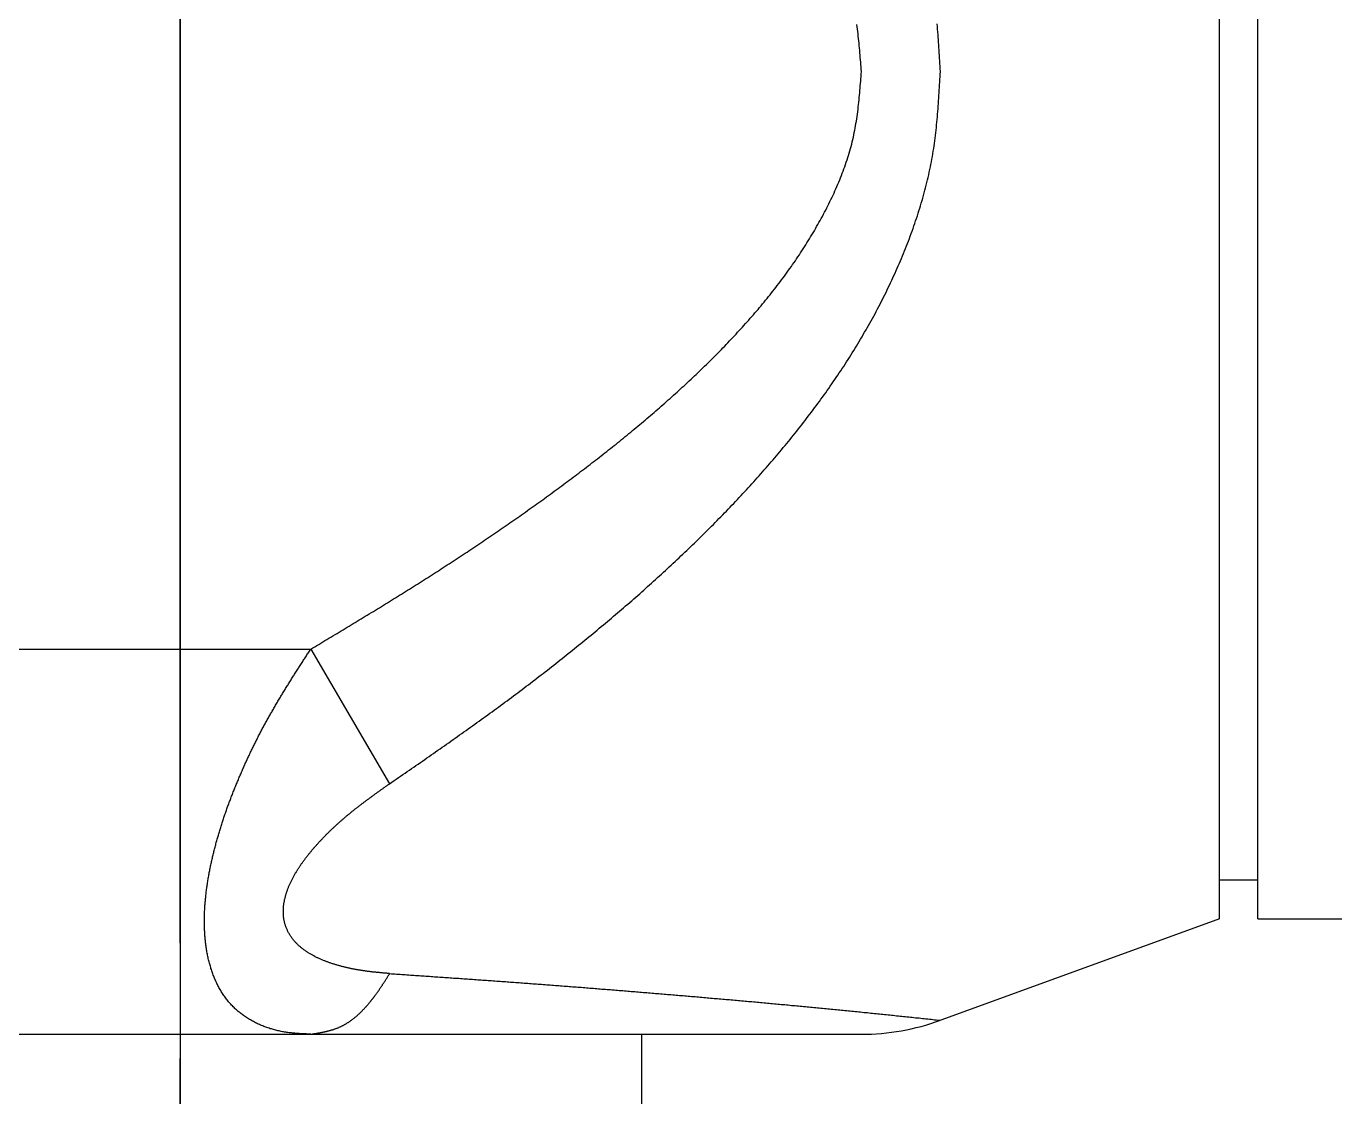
# Model space of a CAD drawing. Extents: x 118 to 448, y 15 to 277.
# Drawn here: x 148.29 to 165.29, y 185.38 to 199.29 of the extents above; entities that cross this region are included whole.
import ezdxf

# ---------------------------------------------------------------- set-up
doc = ezdxf.new("R2010")
doc.units = 0
doc.linetypes.add('CENTER', pattern=[17.5, 13, -1.5, 1.5, -1.5])
doc.layers.get('0').update_dxf_attribs({"linetype": 'CONTINUOUS'})
doc.layers.add('CENTER', color=1, linetype='CENTER')

msp = doc.modelspace()

# ---------------------------------------------------------------- linework, layer by layer
at = {"color": 7, "linetype": 'CONTINUOUS'}
for p, q in [((163.787, 187.695), (163.787, 209.694)), ((164.287, 187.695), (164.287, 209.695)), ((143.787, 191.195), (151.983, 191.195)), ((151.983, 191.195), (153.009, 189.448)), ((164.287, 188.195), (163.787, 188.195)), ((163.787, 187.695), (160.133, 186.365)), ((164.287, 187.695), (188.287, 187.695)), ((143.787, 186.195), (159.138, 186.195)), ((156.287, 84.215), (156.287, 186.195))]:
    msp.add_line(p, q, dxfattribs=at)
at = {"color": 7}
for points in [[(159.137, 198.695, 0), (159.135, 198.726, 0), (159.132, 198.757, 0), (159.13, 198.787, 0), (159.128, 198.818, 0), (159.126, 198.849, 0), (159.123, 198.879, 0), (159.121, 198.91, 0), (159.118, 198.941, 0), (159.115, 198.971, 0), (159.113, 199.002, 0), (159.11, 199.032, 0), (159.107, 199.063, 0), (159.104, 199.094, 0), (159.1, 199.124, 0), (159.097, 199.155, 0), (159.093, 199.185, 0), (159.089, 199.215, 0), (159.085, 199.246, 0), (159.081, 199.276, 0), (159.077, 199.306, 0)], [(160.163, 198.695, 0), (160.161, 198.73, 0), (160.159, 198.764, 0), (160.157, 198.799, 0), (160.155, 198.834, 0), (160.153, 198.868, 0), (160.151, 198.903, 0), (160.149, 198.937, 0), (160.147, 198.972, 0), (160.145, 199.007, 0), (160.143, 199.041, 0), (160.14, 199.076, 0), (160.138, 199.11, 0), (160.135, 199.145, 0), (160.133, 199.179, 0), (160.13, 199.214, 0), (160.127, 199.248, 0), (160.124, 199.283, 0), (160.121, 199.317, 0)], [(151.983, 191.195, 0), (152.01, 191.211, 0), (152.036, 191.227, 0), (152.062, 191.242, 0), (152.088, 191.258, 0), (152.115, 191.274, 0), (152.141, 191.29, 0), (152.167, 191.306, 0), (152.194, 191.321, 0), (152.22, 191.337, 0), (152.246, 191.353, 0), (152.272, 191.369, 0), (152.299, 191.385, 0), (152.325, 191.4, 0), (152.351, 191.416, 0), (152.377, 191.432, 0), (152.404, 191.448, 0), (152.43, 191.464, 0), (152.456, 191.48, 0), (152.482, 191.495, 0), (152.509, 191.511, 0), (152.535, 191.527, 0), (152.561, 191.543, 0), (152.587, 191.559, 0), (152.613, 191.575, 0), (152.64, 191.591, 0), (152.666, 191.607, 0), (152.692, 191.623, 0), (152.718, 191.638, 0), (152.744, 191.654, 0), (152.771, 191.67, 0), (152.797, 191.686, 0), (152.823, 191.702, 0), (152.849, 191.718, 0), (152.875, 191.734, 0), (152.901, 191.75, 0), (152.927, 191.766, 0), (152.954, 191.782, 0), (152.98, 191.798, 0), (153.006, 191.814, 0), (153.032, 191.831, 0), (153.058, 191.847, 0), (153.084, 191.863, 0), (153.11, 191.879, 0), (153.136, 191.895, 0), (153.162, 191.911, 0), (153.188, 191.927, 0), (153.214, 191.944, 0), (153.24, 191.96, 0), (153.266, 191.976, 0), (153.292, 191.992, 0), (153.318, 192.009, 0), (153.344, 192.025, 0), (153.37, 192.041, 0), (153.396, 192.058, 0), (153.422, 192.074, 0), (153.448, 192.09, 0), (153.474, 192.107, 0), (153.5, 192.123, 0), (153.525, 192.14, 0), (153.551, 192.156, 0), (153.577, 192.173, 0), (153.603, 192.189, 0), (153.629, 192.206, 0), (153.655, 192.222, 0), (153.68, 192.239, 0), (153.706, 192.255, 0), (153.732, 192.272, 0), (153.757, 192.289, 0), (153.783, 192.305, 0), (153.809, 192.322, 0), (153.835, 192.339, 0), (153.86, 192.356, 0), (153.886, 192.372, 0), (153.912, 192.389, 0), (153.937, 192.406, 0), (153.963, 192.423, 0), (153.988, 192.44, 0), (154.014, 192.457, 0), (154.039, 192.474, 0), (154.065, 192.491, 0), (154.09, 192.508, 0), (154.116, 192.525, 0), (154.141, 192.542, 0), (154.167, 192.559, 0), (154.192, 192.576, 0), (154.218, 192.593, 0), (154.243, 192.61, 0), (154.269, 192.627, 0), (154.294, 192.645, 0), (154.319, 192.662, 0), (154.345, 192.679, 0), (154.37, 192.696, 0), (154.395, 192.714, 0), (154.421, 192.731, 0), (154.446, 192.748, 0), (154.471, 192.766, 0), (154.496, 192.783, 0), (154.522, 192.8, 0), (154.547, 192.818, 0), (154.572, 192.835, 0), (154.597, 192.853, 0), (154.622, 192.87, 0), (154.647, 192.888, 0), (154.673, 192.906, 0), (154.698, 192.923, 0), (154.723, 192.941, 0), (154.748, 192.958, 0), (154.773, 192.976, 0), (154.798, 192.994, 0), (154.823, 193.012, 0), (154.848, 193.029, 0), (154.873, 193.047, 0), (154.898, 193.065, 0), (154.923, 193.083, 0), (154.948, 193.101, 0), (154.972, 193.119, 0), (154.997, 193.136, 0), (155.022, 193.154, 0), (155.047, 193.172, 0), (155.072, 193.19, 0), (155.097, 193.208, 0), (155.121, 193.227, 0), (155.146, 193.245, 0), (155.171, 193.263, 0), (155.196, 193.281, 0), (155.22, 193.299, 0), (155.245, 193.317, 0), (155.27, 193.336, 0), (155.294, 193.354, 0), (155.319, 193.372, 0), (155.343, 193.39, 0), (155.368, 193.409, 0), (155.392, 193.427, 0), (155.417, 193.446, 0), (155.441, 193.464, 0), (155.466, 193.482, 0), (155.49, 193.501, 0), (155.515, 193.52, 0), (155.539, 193.538, 0), (155.564, 193.557, 0), (155.588, 193.575, 0), (155.612, 193.594, 0), (155.636, 193.613, 0), (155.661, 193.632, 0), (155.685, 193.65, 0), (155.709, 193.669, 0), (155.733, 193.688, 0), (155.757, 193.707, 0), (155.782, 193.726, 0), (155.806, 193.745, 0), (155.83, 193.764, 0), (155.854, 193.783, 0), (155.878, 193.802, 0), (155.902, 193.821, 0), (155.926, 193.84, 0), (155.95, 193.859, 0), (155.974, 193.878, 0), (155.997, 193.898, 0), (156.021, 193.917, 0), (156.045, 193.936, 0), (156.069, 193.955, 0), (156.093, 193.975, 0), (156.116, 193.994, 0), (156.14, 194.014, 0), (156.164, 194.033, 0), (156.187, 194.053, 0), (156.211, 194.072, 0), (156.234, 194.092, 0), (156.258, 194.112, 0), (156.281, 194.131, 0), (156.305, 194.151, 0), (156.328, 194.171, 0), (156.352, 194.191, 0), (156.375, 194.211, 0), (156.398, 194.23, 0), (156.422, 194.25, 0), (156.445, 194.27, 0), (156.468, 194.29, 0), (156.491, 194.311, 0), (156.514, 194.331, 0), (156.537, 194.351, 0), (156.561, 194.371, 0), (156.584, 194.391, 0), (156.607, 194.412, 0), (156.629, 194.432, 0), (156.652, 194.452, 0), (156.675, 194.473, 0), (156.698, 194.493, 0), (156.721, 194.514, 0), (156.744, 194.534, 0), (156.766, 194.555, 0), (156.789, 194.576, 0), (156.811, 194.596, 0), (156.834, 194.617, 0), (156.856, 194.638, 0), (156.879, 194.659, 0), (156.901, 194.68, 0), (156.924, 194.701, 0), (156.946, 194.722, 0), (156.968, 194.743, 0), (156.991, 194.764, 0), (157.013, 194.785, 0), (157.035, 194.806, 0), (157.057, 194.828, 0), (157.079, 194.849, 0), (157.101, 194.87, 0), (157.123, 194.892, 0), (157.145, 194.913, 0), (157.167, 194.935, 0), (157.188, 194.956, 0), (157.21, 194.978, 0), (157.232, 195, 0), (157.253, 195.022, 0), (157.275, 195.043, 0), (157.297, 195.065, 0), (157.318, 195.087, 0), (157.339, 195.109, 0), (157.361, 195.131, 0), (157.382, 195.153, 0), (157.403, 195.175, 0), (157.424, 195.198, 0), (157.446, 195.22, 0), (157.467, 195.242, 0), (157.488, 195.265, 0), (157.509, 195.287, 0), (157.529, 195.31, 0), (157.55, 195.332, 0), (157.571, 195.355, 0), (157.592, 195.377, 0), (157.612, 195.4, 0), (157.633, 195.423, 0), (157.653, 195.446, 0), (157.673, 195.469, 0), (157.694, 195.492, 0), (157.714, 195.515, 0), (157.734, 195.538, 0), (157.754, 195.561, 0), (157.774, 195.585, 0), (157.794, 195.608, 0), (157.814, 195.631, 0), (157.834, 195.655, 0), (157.853, 195.678, 0), (157.873, 195.702, 0), (157.892, 195.726, 0), (157.912, 195.75, 0), (157.931, 195.773, 0), (157.95, 195.797, 0), (157.969, 195.821, 0), (157.988, 195.845, 0), (158.007, 195.869, 0), (158.026, 195.894, 0), (158.045, 195.918, 0), (158.063, 195.942, 0), (158.082, 195.967, 0), (158.1, 195.991, 0), (158.119, 196.016, 0), (158.137, 196.04, 0), (158.155, 196.065, 0), (158.173, 196.09, 0), (158.191, 196.115, 0), (158.209, 196.14, 0), (158.227, 196.165, 0), (158.244, 196.19, 0), (158.262, 196.215, 0), (158.279, 196.24, 0), (158.296, 196.265, 0), (158.313, 196.291, 0), (158.331, 196.316, 0), (158.347, 196.342, 0), (158.364, 196.368, 0), (158.381, 196.393, 0), (158.398, 196.419, 0), (158.414, 196.445, 0), (158.43, 196.471, 0), (158.446, 196.497, 0), (158.463, 196.523, 0), (158.478, 196.549, 0), (158.494, 196.576, 0), (158.51, 196.602, 0), (158.526, 196.628, 0), (158.541, 196.655, 0), (158.556, 196.682, 0), (158.571, 196.708, 0), (158.586, 196.735, 0), (158.601, 196.762, 0), (158.616, 196.789, 0), (158.631, 196.816, 0), (158.645, 196.843, 0), (158.659, 196.87, 0), (158.674, 196.898, 0), (158.688, 196.925, 0), (158.702, 196.953, 0), (158.715, 196.98, 0), (158.729, 197.008, 0), (158.742, 197.035, 0), (158.756, 197.063, 0), (158.769, 197.091, 0), (158.782, 197.119, 0), (158.794, 197.147, 0), (158.807, 197.175, 0), (158.819, 197.204, 0), (158.831, 197.232, 0), (158.843, 197.26, 0), (158.855, 197.289, 0), (158.867, 197.317, 0), (158.878, 197.346, 0), (158.889, 197.375, 0), (158.9, 197.403, 0), (158.911, 197.432, 0), (158.921, 197.461, 0), (158.931, 197.49, 0), (158.941, 197.519, 0), (158.951, 197.548, 0), (158.96, 197.578, 0), (158.969, 197.607, 0), (158.978, 197.636, 0), (158.987, 197.666, 0), (158.995, 197.695, 0), (159.003, 197.725, 0), (159.011, 197.754, 0), (159.019, 197.784, 0), (159.026, 197.814, 0), (159.033, 197.843, 0), (159.039, 197.873, 0), (159.045, 197.903, 0), (159.051, 197.933, 0), (159.057, 197.963, 0), (159.062, 197.993, 0), (159.067, 198.023, 0), (159.072, 198.054, 0), (159.077, 198.084, 0), (159.081, 198.114, 0), (159.085, 198.144, 0), (159.089, 198.175, 0), (159.093, 198.205, 0), (159.097, 198.236, 0), (159.1, 198.266, 0), (159.104, 198.297, 0), (159.107, 198.327, 0), (159.11, 198.358, 0), (159.113, 198.388, 0), (159.115, 198.419, 0), (159.118, 198.45, 0), (159.121, 198.48, 0), (159.123, 198.511, 0), (159.125, 198.542, 0), (159.128, 198.572, 0), (159.13, 198.603, 0), (159.132, 198.634, 0), (159.135, 198.664, 0), (159.137, 198.695, 0)], [(153.009, 189.448, 0), (153.038, 189.468, 0), (153.066, 189.488, 0), (153.095, 189.507, 0), (153.123, 189.527, 0), (153.152, 189.547, 0), (153.18, 189.566, 0), (153.209, 189.586, 0), (153.237, 189.606, 0), (153.266, 189.625, 0), (153.294, 189.645, 0), (153.322, 189.665, 0), (153.351, 189.684, 0), (153.379, 189.704, 0), (153.408, 189.724, 0), (153.436, 189.743, 0), (153.465, 189.763, 0), (153.493, 189.783, 0), (153.521, 189.803, 0), (153.55, 189.822, 0), (153.578, 189.842, 0), (153.606, 189.862, 0), (153.635, 189.882, 0), (153.663, 189.902, 0), (153.691, 189.921, 0), (153.72, 189.941, 0), (153.748, 189.961, 0), (153.776, 189.981, 0), (153.805, 190.001, 0), (153.833, 190.021, 0), (153.861, 190.041, 0), (153.89, 190.061, 0), (153.918, 190.081, 0), (153.946, 190.101, 0), (153.974, 190.121, 0), (154.002, 190.141, 0), (154.031, 190.161, 0), (154.059, 190.181, 0), (154.087, 190.201, 0), (154.115, 190.221, 0), (154.143, 190.241, 0), (154.171, 190.261, 0), (154.199, 190.282, 0), (154.227, 190.302, 0), (154.255, 190.322, 0), (154.283, 190.342, 0), (154.311, 190.363, 0), (154.339, 190.383, 0), (154.367, 190.403, 0), (154.395, 190.424, 0), (154.423, 190.444, 0), (154.451, 190.465, 0), (154.479, 190.485, 0), (154.507, 190.506, 0), (154.535, 190.526, 0), (154.562, 190.547, 0), (154.59, 190.567, 0), (154.618, 190.588, 0), (154.646, 190.609, 0), (154.673, 190.629, 0), (154.701, 190.65, 0), (154.729, 190.671, 0), (154.756, 190.692, 0), (154.784, 190.713, 0), (154.811, 190.733, 0), (154.839, 190.754, 0), (154.866, 190.775, 0), (154.894, 190.796, 0), (154.921, 190.817, 0), (154.949, 190.839, 0), (154.976, 190.86, 0), (155.003, 190.881, 0), (155.031, 190.902, 0), (155.058, 190.923, 0), (155.085, 190.944, 0), (155.113, 190.966, 0), (155.14, 190.987, 0), (155.167, 191.009, 0), (155.194, 191.03, 0), (155.221, 191.051, 0), (155.248, 191.073, 0), (155.276, 191.094, 0), (155.303, 191.116, 0), (155.33, 191.137, 0), (155.357, 191.159, 0), (155.384, 191.181, 0), (155.41, 191.202, 0), (155.437, 191.224, 0), (155.464, 191.246, 0), (155.491, 191.268, 0), (155.518, 191.29, 0), (155.545, 191.312, 0), (155.572, 191.333, 0), (155.598, 191.355, 0), (155.625, 191.377, 0), (155.652, 191.399, 0), (155.678, 191.421, 0), (155.705, 191.444, 0), (155.732, 191.466, 0), (155.758, 191.488, 0), (155.785, 191.51, 0), (155.811, 191.532, 0), (155.838, 191.555, 0), (155.864, 191.577, 0), (155.89, 191.599, 0), (155.917, 191.622, 0), (155.943, 191.644, 0), (155.969, 191.667, 0), (155.996, 191.689, 0), (156.022, 191.712, 0), (156.048, 191.734, 0), (156.074, 191.757, 0), (156.101, 191.779, 0), (156.127, 191.802, 0), (156.153, 191.825, 0), (156.179, 191.848, 0), (156.205, 191.87, 0), (156.231, 191.893, 0), (156.257, 191.916, 0), (156.283, 191.939, 0), (156.309, 191.962, 0), (156.334, 191.985, 0), (156.36, 192.008, 0), (156.386, 192.031, 0), (156.412, 192.054, 0), (156.438, 192.077, 0), (156.463, 192.1, 0), (156.489, 192.124, 0), (156.514, 192.147, 0), (156.54, 192.17, 0), (156.566, 192.194, 0), (156.591, 192.217, 0), (156.616, 192.24, 0), (156.642, 192.264, 0), (156.667, 192.287, 0), (156.693, 192.311, 0), (156.718, 192.335, 0), (156.743, 192.358, 0), (156.768, 192.382, 0), (156.793, 192.406, 0), (156.819, 192.429, 0), (156.844, 192.453, 0), (156.869, 192.477, 0), (156.894, 192.501, 0), (156.919, 192.525, 0), (156.944, 192.549, 0), (156.968, 192.573, 0), (156.993, 192.597, 0), (157.018, 192.621, 0), (157.043, 192.645, 0), (157.067, 192.67, 0), (157.092, 192.694, 0), (157.117, 192.718, 0), (157.141, 192.743, 0), (157.166, 192.767, 0), (157.19, 192.792, 0), (157.214, 192.816, 0), (157.239, 192.841, 0), (157.263, 192.865, 0), (157.287, 192.89, 0), (157.312, 192.915, 0), (157.336, 192.94, 0), (157.36, 192.964, 0), (157.384, 192.989, 0), (157.408, 193.014, 0), (157.432, 193.039, 0), (157.456, 193.064, 0), (157.48, 193.089, 0), (157.503, 193.114, 0), (157.527, 193.139, 0), (157.551, 193.165, 0), (157.574, 193.19, 0), (157.598, 193.215, 0), (157.621, 193.241, 0), (157.645, 193.266, 0), (157.668, 193.292, 0), (157.692, 193.317, 0), (157.715, 193.343, 0), (157.738, 193.368, 0), (157.761, 193.394, 0), (157.784, 193.42, 0), (157.807, 193.446, 0), (157.83, 193.472, 0), (157.853, 193.497, 0), (157.876, 193.523, 0), (157.899, 193.549, 0), (157.922, 193.576, 0), (157.944, 193.602, 0), (157.967, 193.628, 0), (157.989, 193.654, 0), (158.012, 193.68, 0), (158.034, 193.707, 0), (158.057, 193.733, 0), (158.079, 193.76, 0), (158.101, 193.786, 0), (158.123, 193.813, 0), (158.145, 193.84, 0), (158.167, 193.866, 0), (158.189, 193.893, 0), (158.211, 193.92, 0), (158.233, 193.947, 0), (158.255, 193.974, 0), (158.276, 194.001, 0), (158.298, 194.028, 0), (158.319, 194.055, 0), (158.341, 194.082, 0), (158.362, 194.109, 0), (158.383, 194.137, 0), (158.405, 194.164, 0), (158.426, 194.191, 0), (158.447, 194.219, 0), (158.468, 194.246, 0), (158.489, 194.274, 0), (158.51, 194.302, 0), (158.53, 194.329, 0), (158.551, 194.357, 0), (158.571, 194.385, 0), (158.592, 194.413, 0), (158.612, 194.441, 0), (158.633, 194.469, 0), (158.653, 194.497, 0), (158.673, 194.525, 0), (158.693, 194.553, 0), (158.713, 194.582, 0), (158.733, 194.61, 0), (158.753, 194.639, 0), (158.772, 194.667, 0), (158.792, 194.696, 0), (158.811, 194.724, 0), (158.831, 194.753, 0), (158.85, 194.782, 0), (158.869, 194.81, 0), (158.888, 194.839, 0), (158.907, 194.868, 0), (158.926, 194.897, 0), (158.945, 194.926, 0), (158.964, 194.955, 0), (158.982, 194.985, 0), (159.001, 195.014, 0), (159.019, 195.043, 0), (159.037, 195.073, 0), (159.055, 195.102, 0), (159.074, 195.131, 0), (159.091, 195.161, 0), (159.109, 195.191, 0), (159.127, 195.22, 0), (159.145, 195.25, 0), (159.162, 195.28, 0), (159.179, 195.31, 0), (159.197, 195.34, 0), (159.214, 195.37, 0), (159.231, 195.4, 0), (159.248, 195.43, 0), (159.265, 195.461, 0), (159.281, 195.491, 0), (159.298, 195.521, 0), (159.314, 195.552, 0), (159.331, 195.582, 0), (159.347, 195.613, 0), (159.363, 195.643, 0), (159.379, 195.674, 0), (159.395, 195.705, 0), (159.41, 195.736, 0), (159.426, 195.767, 0), (159.441, 195.798, 0), (159.457, 195.829, 0), (159.472, 195.86, 0), (159.487, 195.891, 0), (159.502, 195.922, 0), (159.517, 195.954, 0), (159.531, 195.985, 0), (159.546, 196.016, 0), (159.56, 196.048, 0), (159.574, 196.079, 0), (159.589, 196.111, 0), (159.603, 196.143, 0), (159.616, 196.174, 0), (159.63, 196.206, 0), (159.644, 196.238, 0), (159.657, 196.27, 0), (159.671, 196.302, 0), (159.684, 196.334, 0), (159.697, 196.366, 0), (159.71, 196.398, 0), (159.722, 196.431, 0), (159.735, 196.463, 0), (159.748, 196.495, 0), (159.76, 196.528, 0), (159.772, 196.56, 0), (159.784, 196.593, 0), (159.796, 196.625, 0), (159.808, 196.658, 0), (159.819, 196.691, 0), (159.831, 196.724, 0), (159.842, 196.756, 0), (159.853, 196.789, 0), (159.864, 196.822, 0), (159.874, 196.855, 0), (159.885, 196.888, 0), (159.895, 196.921, 0), (159.905, 196.954, 0), (159.915, 196.988, 0), (159.925, 197.021, 0), (159.935, 197.054, 0), (159.944, 197.088, 0), (159.953, 197.121, 0), (159.962, 197.154, 0), (159.971, 197.188, 0), (159.98, 197.222, 0), (159.988, 197.255, 0), (159.996, 197.289, 0), (160.004, 197.322, 0), (160.012, 197.356, 0), (160.019, 197.39, 0), (160.026, 197.424, 0), (160.033, 197.458, 0), (160.04, 197.491, 0), (160.047, 197.525, 0), (160.053, 197.559, 0), (160.059, 197.593, 0), (160.065, 197.627, 0), (160.07, 197.662, 0), (160.076, 197.696, 0), (160.081, 197.73, 0), (160.086, 197.764, 0), (160.09, 197.798, 0), (160.095, 197.832, 0), (160.099, 197.867, 0), (160.103, 197.901, 0), (160.107, 197.935, 0), (160.111, 197.97, 0), (160.114, 198.004, 0), (160.118, 198.038, 0), (160.121, 198.073, 0), (160.124, 198.107, 0), (160.127, 198.142, 0), (160.13, 198.176, 0), (160.133, 198.211, 0), (160.135, 198.245, 0), (160.138, 198.28, 0), (160.14, 198.314, 0), (160.143, 198.349, 0), (160.145, 198.384, 0), (160.147, 198.418, 0), (160.149, 198.453, 0), (160.151, 198.487, 0), (160.153, 198.522, 0), (160.155, 198.557, 0), (160.157, 198.591, 0), (160.159, 198.626, 0), (160.161, 198.66, 0), (160.163, 198.695, 0)], [(151.983, 186.195, 0), (151.969, 186.196, 0), (151.954, 186.196, 0), (151.939, 186.197, 0), (151.924, 186.198, 0), (151.909, 186.198, 0), (151.895, 186.199, 0), (151.88, 186.2, 0), (151.865, 186.201, 0), (151.85, 186.202, 0), (151.835, 186.203, 0), (151.821, 186.204, 0), (151.806, 186.205, 0), (151.791, 186.206, 0), (151.776, 186.207, 0), (151.762, 186.209, 0), (151.747, 186.21, 0), (151.732, 186.211, 0), (151.718, 186.213, 0), (151.703, 186.215, 0), (151.688, 186.217, 0), (151.674, 186.219, 0), (151.659, 186.221, 0), (151.645, 186.223, 0), (151.63, 186.226, 0), (151.616, 186.228, 0), (151.601, 186.231, 0), (151.587, 186.234, 0), (151.572, 186.237, 0), (151.558, 186.24, 0), (151.543, 186.244, 0), (151.529, 186.247, 0), (151.514, 186.251, 0), (151.5, 186.255, 0), (151.486, 186.259, 0), (151.472, 186.263, 0), (151.458, 186.267, 0), (151.443, 186.272, 0), (151.429, 186.276, 0), (151.415, 186.281, 0), (151.401, 186.286, 0), (151.387, 186.291, 0), (151.374, 186.297, 0), (151.36, 186.302, 0), (151.346, 186.308, 0), (151.332, 186.314, 0), (151.319, 186.32, 0), (151.305, 186.326, 0), (151.292, 186.332, 0), (151.278, 186.338, 0), (151.265, 186.345, 0), (151.252, 186.352, 0), (151.239, 186.359, 0), (151.226, 186.366, 0), (151.213, 186.373, 0), (151.2, 186.381, 0), (151.187, 186.388, 0), (151.174, 186.396, 0), (151.162, 186.404, 0), (151.149, 186.412, 0), (151.137, 186.42, 0), (151.124, 186.429, 0), (151.112, 186.437, 0), (151.1, 186.446, 0), (151.088, 186.455, 0), (151.076, 186.464, 0), (151.065, 186.473, 0), (151.053, 186.482, 0), (151.042, 186.492, 0), (151.03, 186.501, 0), (151.019, 186.511, 0), (151.008, 186.521, 0), (150.997, 186.531, 0), (150.987, 186.541, 0), (150.976, 186.552, 0), (150.966, 186.562, 0), (150.956, 186.573, 0), (150.946, 186.584, 0), (150.936, 186.595, 0), (150.926, 186.606, 0), (150.916, 186.617, 0), (150.907, 186.629, 0), (150.898, 186.64, 0), (150.889, 186.652, 0), (150.88, 186.664, 0), (150.871, 186.676, 0), (150.862, 186.688, 0), (150.854, 186.7, 0), (150.846, 186.713, 0), (150.838, 186.725, 0), (150.83, 186.738, 0), (150.822, 186.75, 0), (150.814, 186.763, 0), (150.807, 186.776, 0), (150.799, 186.789, 0), (150.792, 186.802, 0), (150.785, 186.815, 0), (150.778, 186.828, 0), (150.772, 186.841, 0), (150.765, 186.855, 0), (150.759, 186.868, 0), (150.752, 186.882, 0), (150.746, 186.895, 0), (150.74, 186.909, 0), (150.734, 186.923, 0), (150.729, 186.936, 0), (150.723, 186.95, 0), (150.718, 186.964, 0), (150.713, 186.978, 0), (150.708, 186.992, 0), (150.703, 187.006, 0), (150.698, 187.02, 0), (150.693, 187.034, 0), (150.688, 187.048, 0), (150.684, 187.062, 0), (150.68, 187.077, 0), (150.676, 187.091, 0), (150.672, 187.105, 0), (150.668, 187.119, 0), (150.664, 187.134, 0), (150.66, 187.148, 0), (150.657, 187.163, 0), (150.653, 187.177, 0), (150.65, 187.191, 0), (150.647, 187.206, 0), (150.644, 187.22, 0), (150.641, 187.235, 0), (150.638, 187.249, 0), (150.636, 187.264, 0), (150.633, 187.279, 0), (150.631, 187.293, 0), (150.628, 187.308, 0), (150.626, 187.323, 0), (150.624, 187.337, 0), (150.622, 187.352, 0), (150.62, 187.367, 0), (150.618, 187.381, 0), (150.616, 187.396, 0), (150.615, 187.411, 0), (150.613, 187.425, 0), (150.612, 187.44, 0), (150.611, 187.455, 0), (150.61, 187.47, 0), (150.608, 187.484, 0), (150.607, 187.499, 0), (150.606, 187.514, 0), (150.606, 187.529, 0), (150.605, 187.544, 0), (150.604, 187.558, 0), (150.604, 187.573, 0), (150.603, 187.588, 0), (150.603, 187.603, 0), (150.603, 187.618, 0), (150.602, 187.632, 0), (150.602, 187.647, 0), (150.602, 187.662, 0), (150.602, 187.677, 0), (150.602, 187.691, 0), (150.603, 187.706, 0), (150.603, 187.721, 0), (150.603, 187.736, 0), (150.604, 187.751, 0), (150.604, 187.765, 0), (150.605, 187.78, 0), (150.605, 187.795, 0), (150.606, 187.81, 0), (150.607, 187.825, 0), (150.608, 187.839, 0), (150.609, 187.854, 0), (150.61, 187.869, 0), (150.611, 187.884, 0), (150.612, 187.898, 0), (150.613, 187.913, 0), (150.615, 187.928, 0), (150.616, 187.943, 0), (150.618, 187.957, 0), (150.619, 187.972, 0), (150.621, 187.987, 0), (150.622, 188.002, 0), (150.624, 188.016, 0), (150.626, 188.031, 0), (150.627, 188.046, 0), (150.629, 188.06, 0), (150.631, 188.075, 0), (150.633, 188.09, 0), (150.635, 188.104, 0), (150.637, 188.119, 0), (150.639, 188.134, 0), (150.642, 188.148, 0), (150.644, 188.163, 0), (150.646, 188.177, 0), (150.648, 188.192, 0), (150.651, 188.207, 0), (150.653, 188.221, 0), (150.656, 188.236, 0), (150.658, 188.25, 0), (150.661, 188.265, 0), (150.664, 188.28, 0), (150.666, 188.294, 0), (150.669, 188.309, 0), (150.672, 188.323, 0), (150.675, 188.338, 0), (150.678, 188.352, 0), (150.68, 188.367, 0), (150.683, 188.381, 0), (150.687, 188.396, 0), (150.69, 188.41, 0), (150.693, 188.424, 0), (150.696, 188.439, 0), (150.699, 188.453, 0), (150.702, 188.468, 0), (150.706, 188.482, 0), (150.709, 188.497, 0), (150.712, 188.511, 0), (150.716, 188.525, 0), (150.719, 188.54, 0), (150.723, 188.554, 0), (150.726, 188.568, 0), (150.73, 188.583, 0), (150.734, 188.597, 0), (150.737, 188.611, 0), (150.741, 188.626, 0), (150.745, 188.64, 0), (150.749, 188.654, 0), (150.753, 188.669, 0), (150.756, 188.683, 0), (150.76, 188.697, 0), (150.764, 188.711, 0), (150.768, 188.726, 0), (150.772, 188.74, 0), (150.776, 188.754, 0), (150.781, 188.768, 0), (150.785, 188.782, 0), (150.789, 188.797, 0), (150.793, 188.811, 0), (150.797, 188.825, 0), (150.802, 188.839, 0), (150.806, 188.853, 0), (150.81, 188.867, 0), (150.815, 188.881, 0), (150.819, 188.895, 0), (150.824, 188.91, 0), (150.828, 188.924, 0), (150.833, 188.938, 0), (150.837, 188.952, 0), (150.842, 188.966, 0), (150.846, 188.98, 0), (150.851, 188.994, 0), (150.856, 189.008, 0), (150.86, 189.022, 0), (150.865, 189.036, 0), (150.87, 189.05, 0), (150.875, 189.064, 0), (150.88, 189.078, 0), (150.885, 189.092, 0), (150.889, 189.106, 0), (150.894, 189.12, 0), (150.899, 189.134, 0), (150.904, 189.147, 0), (150.909, 189.161, 0), (150.914, 189.175, 0), (150.92, 189.189, 0), (150.925, 189.203, 0), (150.93, 189.217, 0), (150.935, 189.231, 0), (150.94, 189.245, 0), (150.945, 189.258, 0), (150.951, 189.272, 0), (150.956, 189.286, 0), (150.961, 189.3, 0), (150.967, 189.314, 0), (150.972, 189.327, 0), (150.978, 189.341, 0), (150.983, 189.355, 0), (150.988, 189.369, 0), (150.994, 189.382, 0), (150.999, 189.396, 0), (151.005, 189.41, 0), (151.011, 189.423, 0), (151.016, 189.437, 0), (151.022, 189.451, 0), (151.027, 189.464, 0), (151.033, 189.478, 0), (151.039, 189.492, 0), (151.045, 189.505, 0), (151.05, 189.519, 0), (151.056, 189.533, 0), (151.062, 189.546, 0), (151.068, 189.56, 0), (151.074, 189.573, 0), (151.079, 189.587, 0), (151.085, 189.6, 0), (151.091, 189.614, 0), (151.097, 189.628, 0), (151.103, 189.641, 0), (151.109, 189.655, 0), (151.115, 189.668, 0), (151.121, 189.682, 0), (151.127, 189.695, 0), (151.134, 189.709, 0), (151.14, 189.722, 0), (151.146, 189.735, 0), (151.152, 189.749, 0), (151.158, 189.762, 0), (151.164, 189.776, 0), (151.171, 189.789, 0), (151.177, 189.802, 0), (151.183, 189.816, 0), (151.19, 189.829, 0), (151.196, 189.843, 0), (151.202, 189.856, 0), (151.209, 189.869, 0), (151.215, 189.883, 0), (151.222, 189.896, 0), (151.228, 189.909, 0), (151.234, 189.922, 0), (151.241, 189.936, 0), (151.248, 189.949, 0), (151.254, 189.962, 0), (151.261, 189.975, 0), (151.267, 189.989, 0), (151.274, 190.002, 0), (151.281, 190.015, 0), (151.287, 190.028, 0), (151.294, 190.041, 0), (151.301, 190.055, 0), (151.307, 190.068, 0), (151.314, 190.081, 0), (151.321, 190.094, 0), (151.328, 190.107, 0), (151.335, 190.12, 0), (151.342, 190.133, 0), (151.349, 190.146, 0), (151.355, 190.159, 0), (151.362, 190.172, 0), (151.369, 190.185, 0), (151.376, 190.198, 0), (151.383, 190.211, 0), (151.39, 190.224, 0), (151.397, 190.237, 0), (151.405, 190.25, 0), (151.412, 190.263, 0), (151.419, 190.276, 0), (151.426, 190.289, 0), (151.433, 190.302, 0), (151.44, 190.315, 0), (151.448, 190.328, 0), (151.455, 190.341, 0), (151.462, 190.354, 0), (151.469, 190.367, 0), (151.477, 190.379, 0), (151.484, 190.392, 0), (151.491, 190.405, 0), (151.499, 190.418, 0), (151.506, 190.431, 0), (151.513, 190.443, 0), (151.521, 190.456, 0), (151.528, 190.469, 0), (151.536, 190.482, 0), (151.543, 190.494, 0), (151.551, 190.507, 0), (151.558, 190.52, 0), (151.566, 190.532, 0), (151.574, 190.545, 0), (151.581, 190.558, 0), (151.589, 190.57, 0), (151.596, 190.583, 0), (151.604, 190.596, 0), (151.612, 190.608, 0), (151.619, 190.621, 0), (151.627, 190.634, 0), (151.635, 190.646, 0), (151.642, 190.659, 0), (151.65, 190.671, 0), (151.658, 190.684, 0), (151.666, 190.697, 0), (151.673, 190.709, 0), (151.681, 190.722, 0), (151.689, 190.734, 0), (151.697, 190.747, 0), (151.705, 190.759, 0), (151.712, 190.772, 0), (151.72, 190.784, 0), (151.728, 190.797, 0), (151.736, 190.809, 0), (151.744, 190.822, 0), (151.752, 190.834, 0), (151.76, 190.847, 0), (151.768, 190.859, 0), (151.775, 190.872, 0), (151.783, 190.884, 0), (151.791, 190.897, 0), (151.799, 190.909, 0), (151.807, 190.922, 0), (151.815, 190.934, 0), (151.823, 190.947, 0), (151.831, 190.959, 0), (151.839, 190.972, 0), (151.847, 190.984, 0), (151.855, 190.996, 0), (151.863, 191.009, 0), (151.871, 191.021, 0), (151.879, 191.034, 0), (151.887, 191.046, 0), (151.895, 191.059, 0), (151.903, 191.071, 0), (151.911, 191.083, 0), (151.919, 191.096, 0), (151.927, 191.108, 0), (151.935, 191.121, 0), (151.943, 191.133, 0), (151.951, 191.145, 0), (151.959, 191.158, 0), (151.967, 191.17, 0), (151.975, 191.183, 0), (151.983, 191.195, 0)], [(153.009, 186.982, 0), (153, 186.983, 0), (152.99, 186.984, 0), (152.981, 186.985, 0), (152.971, 186.986, 0), (152.962, 186.987, 0), (152.952, 186.988, 0), (152.943, 186.988, 0), (152.933, 186.989, 0), (152.923, 186.99, 0), (152.914, 186.991, 0), (152.904, 186.992, 0), (152.895, 186.993, 0), (152.885, 186.994, 0), (152.876, 186.995, 0), (152.866, 186.996, 0), (152.857, 186.996, 0), (152.847, 186.997, 0), (152.838, 186.998, 0), (152.828, 186.999, 0), (152.819, 187, 0), (152.809, 187.001, 0), (152.8, 187.002, 0), (152.79, 187.003, 0), (152.78, 187.005, 0), (152.771, 187.006, 0), (152.761, 187.007, 0), (152.752, 187.008, 0), (152.742, 187.009, 0), (152.733, 187.01, 0), (152.723, 187.011, 0), (152.714, 187.013, 0), (152.704, 187.014, 0), (152.695, 187.015, 0), (152.685, 187.017, 0), (152.676, 187.018, 0), (152.666, 187.019, 0), (152.657, 187.021, 0), (152.648, 187.022, 0), (152.638, 187.024, 0), (152.629, 187.025, 0), (152.619, 187.027, 0), (152.61, 187.028, 0), (152.6, 187.03, 0), (152.591, 187.031, 0), (152.581, 187.033, 0), (152.572, 187.035, 0), (152.563, 187.036, 0), (152.553, 187.038, 0), (152.544, 187.04, 0), (152.534, 187.042, 0), (152.525, 187.044, 0), (152.515, 187.046, 0), (152.506, 187.048, 0), (152.497, 187.05, 0), (152.487, 187.052, 0), (152.478, 187.054, 0), (152.469, 187.056, 0), (152.459, 187.058, 0), (152.45, 187.06, 0), (152.441, 187.062, 0), (152.431, 187.064, 0), (152.422, 187.067, 0), (152.413, 187.069, 0), (152.403, 187.071, 0), (152.394, 187.074, 0), (152.385, 187.076, 0), (152.375, 187.079, 0), (152.366, 187.081, 0), (152.357, 187.084, 0), (152.348, 187.086, 0), (152.339, 187.089, 0), (152.329, 187.092, 0), (152.32, 187.094, 0), (152.311, 187.097, 0), (152.302, 187.1, 0), (152.293, 187.103, 0), (152.283, 187.105, 0), (152.274, 187.108, 0), (152.265, 187.111, 0), (152.256, 187.114, 0), (152.247, 187.117, 0), (152.238, 187.12, 0), (152.229, 187.124, 0), (152.22, 187.127, 0), (152.211, 187.13, 0), (152.202, 187.133, 0), (152.193, 187.137, 0), (152.184, 187.14, 0), (152.175, 187.143, 0), (152.166, 187.147, 0), (152.157, 187.15, 0), (152.148, 187.154, 0), (152.139, 187.158, 0), (152.13, 187.161, 0), (152.121, 187.165, 0), (152.113, 187.169, 0), (152.104, 187.173, 0), (152.095, 187.177, 0), (152.086, 187.181, 0), (152.078, 187.185, 0), (152.069, 187.189, 0), (152.06, 187.193, 0), (152.052, 187.197, 0), (152.043, 187.202, 0), (152.035, 187.206, 0), (152.026, 187.211, 0), (152.018, 187.215, 0), (152.009, 187.22, 0), (152.001, 187.224, 0), (151.992, 187.229, 0), (151.984, 187.234, 0), (151.976, 187.239, 0), (151.967, 187.244, 0), (151.959, 187.249, 0), (151.951, 187.254, 0), (151.943, 187.259, 0), (151.935, 187.264, 0), (151.927, 187.27, 0), (151.919, 187.275, 0), (151.911, 187.281, 0), (151.903, 187.286, 0), (151.895, 187.292, 0), (151.887, 187.298, 0), (151.88, 187.304, 0), (151.872, 187.309, 0), (151.865, 187.315, 0), (151.857, 187.322, 0), (151.85, 187.328, 0), (151.842, 187.334, 0), (151.835, 187.34, 0), (151.828, 187.347, 0), (151.821, 187.353, 0), (151.814, 187.36, 0), (151.807, 187.367, 0), (151.8, 187.374, 0), (151.793, 187.38, 0), (151.787, 187.387, 0), (151.78, 187.395, 0), (151.774, 187.402, 0), (151.768, 187.409, 0), (151.762, 187.416, 0), (151.755, 187.424, 0), (151.75, 187.431, 0), (151.744, 187.439, 0), (151.738, 187.447, 0), (151.732, 187.455, 0), (151.727, 187.463, 0), (151.722, 187.471, 0), (151.716, 187.479, 0), (151.711, 187.487, 0), (151.706, 187.495, 0), (151.702, 187.504, 0), (151.697, 187.512, 0), (151.692, 187.521, 0), (151.688, 187.53, 0), (151.684, 187.538, 0), (151.68, 187.547, 0), (151.676, 187.556, 0), (151.672, 187.565, 0), (151.668, 187.574, 0), (151.665, 187.583, 0), (151.661, 187.592, 0), (151.658, 187.601, 0), (151.655, 187.61, 0), (151.652, 187.619, 0), (151.649, 187.629, 0), (151.647, 187.638, 0), (151.644, 187.647, 0), (151.642, 187.657, 0), (151.64, 187.666, 0), (151.638, 187.676, 0), (151.636, 187.685, 0), (151.635, 187.695, 0), (151.633, 187.704, 0), (151.632, 187.714, 0), (151.631, 187.723, 0), (151.63, 187.733, 0), (151.629, 187.742, 0), (151.629, 187.752, 0), (151.628, 187.762, 0), (151.628, 187.771, 0), (151.628, 187.781, 0), (151.628, 187.79, 0), (151.628, 187.8, 0), (151.628, 187.81, 0), (151.628, 187.819, 0), (151.629, 187.829, 0), (151.63, 187.839, 0), (151.63, 187.848, 0), (151.631, 187.858, 0), (151.632, 187.867, 0), (151.634, 187.877, 0), (151.635, 187.887, 0), (151.636, 187.896, 0), (151.638, 187.906, 0), (151.64, 187.915, 0), (151.641, 187.925, 0), (151.643, 187.934, 0), (151.645, 187.944, 0), (151.647, 187.953, 0), (151.65, 187.963, 0), (151.652, 187.972, 0), (151.654, 187.981, 0), (151.657, 187.991, 0), (151.659, 188, 0), (151.662, 188.009, 0), (151.665, 188.018, 0), (151.668, 188.028, 0), (151.671, 188.037, 0), (151.674, 188.046, 0), (151.677, 188.055, 0), (151.68, 188.064, 0), (151.683, 188.073, 0), (151.687, 188.082, 0), (151.69, 188.091, 0), (151.694, 188.1, 0), (151.697, 188.109, 0), (151.701, 188.118, 0), (151.705, 188.127, 0), (151.708, 188.135, 0), (151.712, 188.144, 0), (151.716, 188.153, 0), (151.72, 188.162, 0), (151.724, 188.17, 0), (151.728, 188.179, 0), (151.733, 188.188, 0), (151.737, 188.196, 0), (151.741, 188.205, 0), (151.746, 188.213, 0), (151.75, 188.222, 0), (151.755, 188.23, 0), (151.759, 188.239, 0), (151.764, 188.247, 0), (151.768, 188.256, 0), (151.773, 188.264, 0), (151.778, 188.272, 0), (151.783, 188.281, 0), (151.788, 188.289, 0), (151.793, 188.297, 0), (151.797, 188.306, 0), (151.802, 188.314, 0), (151.807, 188.322, 0), (151.813, 188.33, 0), (151.818, 188.338, 0), (151.823, 188.346, 0), (151.828, 188.354, 0), (151.833, 188.362, 0), (151.839, 188.37, 0), (151.844, 188.378, 0), (151.849, 188.386, 0), (151.855, 188.394, 0), (151.86, 188.402, 0), (151.865, 188.41, 0), (151.871, 188.418, 0), (151.877, 188.426, 0), (151.882, 188.434, 0), (151.888, 188.441, 0), (151.893, 188.449, 0), (151.899, 188.457, 0), (151.905, 188.465, 0), (151.91, 188.472, 0), (151.916, 188.48, 0), (151.922, 188.487, 0), (151.928, 188.495, 0), (151.934, 188.503, 0), (151.94, 188.51, 0), (151.946, 188.518, 0), (151.951, 188.525, 0), (151.957, 188.533, 0), (151.963, 188.54, 0), (151.97, 188.548, 0), (151.976, 188.555, 0), (151.982, 188.563, 0), (151.988, 188.57, 0), (151.994, 188.577, 0), (152, 188.585, 0), (152.006, 188.592, 0), (152.013, 188.599, 0), (152.019, 188.607, 0), (152.025, 188.614, 0), (152.031, 188.621, 0), (152.038, 188.628, 0), (152.044, 188.636, 0), (152.05, 188.643, 0), (152.057, 188.65, 0), (152.063, 188.657, 0), (152.07, 188.664, 0), (152.076, 188.671, 0), (152.082, 188.678, 0), (152.089, 188.685, 0), (152.095, 188.693, 0), (152.102, 188.7, 0), (152.109, 188.707, 0), (152.115, 188.714, 0), (152.122, 188.721, 0), (152.128, 188.728, 0), (152.135, 188.734, 0), (152.142, 188.741, 0), (152.148, 188.748, 0), (152.155, 188.755, 0), (152.162, 188.762, 0), (152.168, 188.769, 0), (152.175, 188.776, 0), (152.182, 188.783, 0), (152.188, 188.789, 0), (152.195, 188.796, 0), (152.202, 188.803, 0), (152.209, 188.81, 0), (152.216, 188.816, 0), (152.223, 188.823, 0), (152.229, 188.83, 0), (152.236, 188.837, 0), (152.243, 188.843, 0), (152.25, 188.85, 0), (152.257, 188.856, 0), (152.264, 188.863, 0), (152.271, 188.87, 0), (152.278, 188.876, 0), (152.285, 188.883, 0), (152.292, 188.889, 0), (152.299, 188.896, 0), (152.306, 188.902, 0), (152.313, 188.909, 0), (152.32, 188.915, 0), (152.327, 188.922, 0), (152.334, 188.928, 0), (152.341, 188.935, 0), (152.349, 188.941, 0), (152.356, 188.947, 0), (152.363, 188.954, 0), (152.37, 188.96, 0), (152.377, 188.966, 0), (152.384, 188.973, 0), (152.392, 188.979, 0), (152.399, 188.985, 0), (152.406, 188.992, 0), (152.413, 188.998, 0), (152.421, 189.004, 0), (152.428, 189.01, 0), (152.435, 189.017, 0), (152.443, 189.023, 0), (152.45, 189.029, 0), (152.457, 189.035, 0), (152.465, 189.041, 0), (152.472, 189.047, 0), (152.479, 189.053, 0), (152.487, 189.059, 0), (152.494, 189.066, 0), (152.502, 189.072, 0), (152.509, 189.078, 0), (152.516, 189.084, 0), (152.524, 189.09, 0), (152.531, 189.096, 0), (152.539, 189.102, 0), (152.546, 189.108, 0), (152.554, 189.114, 0), (152.561, 189.12, 0), (152.569, 189.125, 0), (152.576, 189.131, 0), (152.584, 189.137, 0), (152.592, 189.143, 0), (152.599, 189.149, 0), (152.607, 189.155, 0), (152.614, 189.161, 0), (152.622, 189.167, 0), (152.629, 189.172, 0), (152.637, 189.178, 0), (152.645, 189.184, 0), (152.652, 189.19, 0), (152.66, 189.196, 0), (152.668, 189.201, 0), (152.675, 189.207, 0), (152.683, 189.213, 0), (152.691, 189.219, 0), (152.698, 189.224, 0), (152.706, 189.23, 0), (152.714, 189.236, 0), (152.721, 189.241, 0), (152.729, 189.247, 0), (152.737, 189.253, 0), (152.744, 189.258, 0), (152.752, 189.264, 0), (152.76, 189.27, 0), (152.768, 189.275, 0), (152.775, 189.281, 0), (152.783, 189.287, 0), (152.791, 189.292, 0), (152.799, 189.298, 0), (152.806, 189.304, 0), (152.814, 189.309, 0), (152.822, 189.315, 0), (152.83, 189.32, 0), (152.837, 189.326, 0), (152.845, 189.332, 0), (152.853, 189.337, 0), (152.861, 189.343, 0), (152.869, 189.348, 0), (152.876, 189.354, 0), (152.884, 189.36, 0), (152.892, 189.365, 0), (152.9, 189.371, 0), (152.908, 189.376, 0), (152.916, 189.382, 0), (152.923, 189.387, 0), (152.931, 189.393, 0), (152.939, 189.398, 0), (152.947, 189.404, 0), (152.955, 189.41, 0), (152.962, 189.415, 0), (152.97, 189.421, 0), (152.978, 189.426, 0), (152.986, 189.432, 0), (152.994, 189.437, 0), (153.002, 189.443, 0), (153.009, 189.448, 0)], [(151.983, 186.195, 0), (151.99, 186.196, 0), (151.997, 186.197, 0), (152.005, 186.198, 0), (152.012, 186.2, 0), (152.019, 186.201, 0), (152.026, 186.202, 0), (152.033, 186.203, 0), (152.04, 186.204, 0), (152.047, 186.205, 0), (152.054, 186.206, 0), (152.061, 186.208, 0), (152.068, 186.209, 0), (152.075, 186.21, 0), (152.082, 186.211, 0), (152.089, 186.212, 0), (152.096, 186.214, 0), (152.103, 186.215, 0), (152.11, 186.216, 0), (152.117, 186.218, 0), (152.124, 186.219, 0), (152.131, 186.22, 0), (152.138, 186.222, 0), (152.145, 186.223, 0), (152.152, 186.225, 0), (152.159, 186.226, 0), (152.166, 186.227, 0), (152.173, 186.229, 0), (152.18, 186.231, 0), (152.187, 186.232, 0), (152.194, 186.234, 0), (152.201, 186.235, 0), (152.208, 186.237, 0), (152.214, 186.239, 0), (152.221, 186.241, 0), (152.228, 186.242, 0), (152.235, 186.244, 0), (152.242, 186.246, 0), (152.248, 186.248, 0), (152.255, 186.25, 0), (152.262, 186.252, 0), (152.268, 186.254, 0), (152.275, 186.256, 0), (152.282, 186.258, 0), (152.288, 186.261, 0), (152.295, 186.263, 0), (152.302, 186.265, 0), (152.308, 186.268, 0), (152.315, 186.27, 0), (152.321, 186.272, 0), (152.328, 186.275, 0), (152.334, 186.278, 0), (152.341, 186.28, 0), (152.347, 186.283, 0), (152.354, 186.286, 0), (152.36, 186.289, 0), (152.367, 186.291, 0), (152.373, 186.294, 0), (152.379, 186.297, 0), (152.385, 186.3, 0), (152.392, 186.304, 0), (152.398, 186.307, 0), (152.404, 186.31, 0), (152.41, 186.313, 0), (152.417, 186.317, 0), (152.423, 186.32, 0), (152.429, 186.324, 0), (152.435, 186.327, 0), (152.441, 186.331, 0), (152.447, 186.334, 0), (152.453, 186.338, 0), (152.459, 186.342, 0), (152.465, 186.346, 0), (152.471, 186.349, 0), (152.477, 186.353, 0), (152.483, 186.357, 0), (152.489, 186.361, 0), (152.494, 186.365, 0), (152.5, 186.369, 0), (152.506, 186.373, 0), (152.512, 186.378, 0), (152.518, 186.382, 0), (152.523, 186.386, 0), (152.529, 186.39, 0), (152.535, 186.395, 0), (152.54, 186.399, 0), (152.546, 186.404, 0), (152.551, 186.408, 0), (152.557, 186.413, 0), (152.563, 186.417, 0), (152.568, 186.422, 0), (152.573, 186.426, 0), (152.579, 186.431, 0), (152.584, 186.436, 0), (152.59, 186.44, 0), (152.595, 186.445, 0), (152.6, 186.45, 0), (152.606, 186.455, 0), (152.611, 186.46, 0), (152.616, 186.464, 0), (152.622, 186.469, 0), (152.627, 186.474, 0), (152.632, 186.479, 0), (152.637, 186.484, 0), (152.642, 186.489, 0), (152.647, 186.494, 0), (152.652, 186.499, 0), (152.657, 186.504, 0), (152.662, 186.51, 0), (152.667, 186.515, 0), (152.672, 186.52, 0), (152.677, 186.525, 0), (152.682, 186.53, 0), (152.687, 186.536, 0), (152.692, 186.541, 0), (152.697, 186.546, 0), (152.702, 186.551, 0), (152.706, 186.557, 0), (152.711, 186.562, 0), (152.716, 186.567, 0), (152.721, 186.573, 0), (152.725, 186.578, 0), (152.73, 186.584, 0), (152.735, 186.589, 0), (152.739, 186.594, 0), (152.744, 186.6, 0), (152.748, 186.605, 0), (152.753, 186.611, 0), (152.757, 186.616, 0), (152.762, 186.622, 0), (152.766, 186.627, 0), (152.771, 186.633, 0), (152.775, 186.638, 0), (152.779, 186.644, 0), (152.784, 186.65, 0), (152.788, 186.655, 0), (152.792, 186.661, 0), (152.797, 186.666, 0), (152.801, 186.672, 0), (152.805, 186.678, 0), (152.81, 186.683, 0), (152.814, 186.689, 0), (152.818, 186.695, 0), (152.822, 186.7, 0), (152.826, 186.706, 0), (152.83, 186.712, 0), (152.835, 186.717, 0), (152.839, 186.723, 0), (152.843, 186.729, 0), (152.847, 186.735, 0), (152.851, 186.74, 0), (152.855, 186.746, 0), (152.859, 186.752, 0), (152.863, 186.758, 0), (152.867, 186.764, 0), (152.871, 186.769, 0), (152.875, 186.775, 0), (152.879, 186.781, 0), (152.883, 186.787, 0), (152.887, 186.793, 0), (152.891, 186.799, 0), (152.895, 186.804, 0), (152.899, 186.81, 0), (152.903, 186.816, 0), (152.907, 186.822, 0), (152.911, 186.828, 0), (152.914, 186.834, 0), (152.918, 186.84, 0), (152.922, 186.846, 0), (152.926, 186.852, 0), (152.93, 186.857, 0), (152.934, 186.863, 0), (152.938, 186.869, 0), (152.941, 186.875, 0), (152.945, 186.881, 0), (152.949, 186.887, 0), (152.953, 186.893, 0), (152.957, 186.899, 0), (152.96, 186.905, 0), (152.964, 186.911, 0), (152.968, 186.917, 0), (152.972, 186.923, 0), (152.976, 186.929, 0), (152.979, 186.935, 0), (152.983, 186.941, 0), (152.987, 186.947, 0), (152.991, 186.953, 0), (152.994, 186.959, 0), (152.998, 186.965, 0), (153.002, 186.971, 0), (153.006, 186.976, 0), (153.009, 186.982, 0)], [(153.009, 186.982, 0), (153.032, 186.981, 0), (153.054, 186.979, 0), (153.077, 186.978, 0), (153.099, 186.976, 0), (153.122, 186.975, 0), (153.144, 186.973, 0), (153.166, 186.972, 0), (153.189, 186.97, 0), (153.211, 186.969, 0), (153.234, 186.967, 0), (153.256, 186.966, 0), (153.278, 186.964, 0), (153.301, 186.962, 0), (153.323, 186.961, 0), (153.346, 186.959, 0), (153.368, 186.958, 0), (153.391, 186.956, 0), (153.413, 186.955, 0), (153.435, 186.953, 0), (153.458, 186.952, 0), (153.48, 186.95, 0), (153.503, 186.949, 0), (153.525, 186.947, 0), (153.548, 186.945, 0), (153.57, 186.944, 0), (153.592, 186.942, 0), (153.615, 186.941, 0), (153.637, 186.939, 0), (153.66, 186.938, 0), (153.682, 186.936, 0), (153.705, 186.935, 0), (153.727, 186.933, 0), (153.749, 186.932, 0), (153.772, 186.93, 0), (153.794, 186.928, 0), (153.817, 186.927, 0), (153.839, 186.925, 0), (153.862, 186.924, 0), (153.884, 186.922, 0), (153.906, 186.921, 0), (153.929, 186.919, 0), (153.951, 186.917, 0), (153.974, 186.916, 0), (153.996, 186.914, 0), (154.019, 186.913, 0), (154.041, 186.911, 0), (154.063, 186.91, 0), (154.086, 186.908, 0), (154.108, 186.906, 0), (154.131, 186.905, 0), (154.153, 186.903, 0), (154.175, 186.902, 0), (154.198, 186.9, 0), (154.22, 186.898, 0), (154.243, 186.897, 0), (154.265, 186.895, 0), (154.288, 186.894, 0), (154.31, 186.892, 0), (154.332, 186.891, 0), (154.355, 186.889, 0), (154.377, 186.887, 0), (154.4, 186.886, 0), (154.422, 186.884, 0), (154.445, 186.882, 0), (154.467, 186.881, 0), (154.489, 186.879, 0), (154.512, 186.878, 0), (154.534, 186.876, 0), (154.557, 186.874, 0), (154.579, 186.873, 0), (154.601, 186.871, 0), (154.624, 186.869, 0), (154.646, 186.868, 0), (154.669, 186.866, 0), (154.691, 186.865, 0), (154.714, 186.863, 0), (154.736, 186.861, 0), (154.758, 186.86, 0), (154.781, 186.858, 0), (154.803, 186.856, 0), (154.826, 186.855, 0), (154.848, 186.853, 0), (154.871, 186.851, 0), (154.893, 186.85, 0), (154.915, 186.848, 0), (154.938, 186.846, 0), (154.96, 186.845, 0), (154.983, 186.843, 0), (155.005, 186.841, 0), (155.027, 186.84, 0), (155.05, 186.838, 0), (155.072, 186.836, 0), (155.095, 186.835, 0), (155.117, 186.833, 0), (155.139, 186.831, 0), (155.162, 186.829, 0), (155.184, 186.828, 0), (155.207, 186.826, 0), (155.229, 186.824, 0), (155.252, 186.823, 0), (155.274, 186.821, 0), (155.296, 186.819, 0), (155.319, 186.817, 0), (155.341, 186.816, 0), (155.364, 186.814, 0), (155.386, 186.812, 0), (155.408, 186.811, 0), (155.431, 186.809, 0), (155.453, 186.807, 0), (155.476, 186.805, 0), (155.498, 186.804, 0), (155.521, 186.802, 0), (155.543, 186.8, 0), (155.565, 186.798, 0), (155.588, 186.797, 0), (155.61, 186.795, 0), (155.633, 186.793, 0), (155.655, 186.791, 0), (155.677, 186.79, 0), (155.7, 186.788, 0), (155.722, 186.786, 0), (155.745, 186.784, 0), (155.767, 186.782, 0), (155.789, 186.781, 0), (155.812, 186.779, 0), (155.834, 186.777, 0), (155.857, 186.775, 0), (155.879, 186.774, 0), (155.901, 186.772, 0), (155.924, 186.77, 0), (155.946, 186.768, 0), (155.969, 186.766, 0), (155.991, 186.765, 0), (156.014, 186.763, 0), (156.036, 186.761, 0), (156.058, 186.759, 0), (156.081, 186.757, 0), (156.103, 186.756, 0), (156.126, 186.754, 0), (156.148, 186.752, 0), (156.17, 186.75, 0), (156.193, 186.748, 0), (156.215, 186.746, 0), (156.238, 186.745, 0), (156.26, 186.743, 0), (156.282, 186.741, 0), (156.305, 186.739, 0), (156.327, 186.737, 0), (156.35, 186.735, 0), (156.372, 186.734, 0), (156.394, 186.732, 0), (156.417, 186.73, 0), (156.439, 186.728, 0), (156.462, 186.726, 0), (156.484, 186.724, 0), (156.506, 186.722, 0), (156.529, 186.721, 0), (156.551, 186.719, 0), (156.574, 186.717, 0), (156.596, 186.715, 0), (156.618, 186.713, 0), (156.641, 186.711, 0), (156.663, 186.709, 0), (156.686, 186.707, 0), (156.708, 186.706, 0), (156.73, 186.704, 0), (156.753, 186.702, 0), (156.775, 186.7, 0), (156.798, 186.698, 0), (156.82, 186.696, 0), (156.842, 186.694, 0), (156.865, 186.692, 0), (156.887, 186.69, 0), (156.91, 186.688, 0), (156.932, 186.687, 0), (156.954, 186.685, 0), (156.977, 186.683, 0), (156.999, 186.681, 0), (157.022, 186.679, 0), (157.044, 186.677, 0), (157.066, 186.675, 0), (157.089, 186.673, 0), (157.111, 186.671, 0), (157.134, 186.669, 0), (157.156, 186.667, 0), (157.178, 186.665, 0), (157.201, 186.663, 0), (157.223, 186.661, 0), (157.246, 186.659, 0), (157.268, 186.658, 0), (157.29, 186.656, 0), (157.313, 186.654, 0), (157.335, 186.652, 0), (157.357, 186.65, 0), (157.38, 186.648, 0), (157.402, 186.646, 0), (157.425, 186.644, 0), (157.447, 186.642, 0), (157.469, 186.64, 0), (157.492, 186.638, 0), (157.514, 186.636, 0), (157.537, 186.634, 0), (157.559, 186.632, 0), (157.581, 186.63, 0), (157.604, 186.628, 0), (157.626, 186.626, 0), (157.649, 186.624, 0), (157.671, 186.622, 0), (157.693, 186.62, 0), (157.716, 186.618, 0), (157.738, 186.616, 0), (157.76, 186.614, 0), (157.783, 186.612, 0), (157.805, 186.61, 0), (157.828, 186.608, 0), (157.85, 186.606, 0), (157.872, 186.604, 0), (157.895, 186.601, 0), (157.917, 186.599, 0), (157.94, 186.597, 0), (157.962, 186.595, 0), (157.984, 186.593, 0), (158.007, 186.591, 0), (158.029, 186.589, 0), (158.052, 186.587, 0), (158.074, 186.585, 0), (158.096, 186.583, 0), (158.119, 186.581, 0), (158.141, 186.579, 0), (158.163, 186.577, 0), (158.186, 186.575, 0), (158.208, 186.573, 0), (158.231, 186.57, 0), (158.253, 186.568, 0), (158.275, 186.566, 0), (158.298, 186.564, 0), (158.32, 186.562, 0), (158.342, 186.56, 0), (158.365, 186.558, 0), (158.387, 186.556, 0), (158.41, 186.554, 0), (158.432, 186.551, 0), (158.454, 186.549, 0), (158.477, 186.547, 0), (158.499, 186.545, 0), (158.521, 186.543, 0), (158.544, 186.541, 0), (158.566, 186.539, 0), (158.589, 186.536, 0), (158.611, 186.534, 0), (158.633, 186.532, 0), (158.656, 186.53, 0), (158.678, 186.528, 0), (158.7, 186.526, 0), (158.723, 186.523, 0), (158.745, 186.521, 0), (158.768, 186.519, 0), (158.79, 186.517, 0), (158.812, 186.515, 0), (158.835, 186.513, 0), (158.857, 186.51, 0), (158.879, 186.508, 0), (158.902, 186.506, 0), (158.924, 186.504, 0), (158.947, 186.502, 0), (158.969, 186.499, 0), (158.991, 186.497, 0), (159.014, 186.495, 0), (159.036, 186.493, 0), (159.058, 186.491, 0), (159.081, 186.488, 0), (159.103, 186.486, 0), (159.126, 186.484, 0), (159.148, 186.482, 0), (159.17, 186.479, 0), (159.193, 186.477, 0), (159.215, 186.475, 0), (159.237, 186.473, 0), (159.26, 186.47, 0), (159.282, 186.468, 0), (159.304, 186.466, 0), (159.327, 186.464, 0), (159.349, 186.461, 0), (159.372, 186.459, 0), (159.394, 186.457, 0), (159.416, 186.454, 0), (159.439, 186.452, 0), (159.461, 186.45, 0), (159.483, 186.448, 0), (159.506, 186.445, 0), (159.528, 186.443, 0), (159.55, 186.441, 0), (159.573, 186.438, 0), (159.595, 186.436, 0), (159.618, 186.434, 0), (159.64, 186.431, 0), (159.662, 186.429, 0), (159.685, 186.427, 0), (159.707, 186.424, 0), (159.729, 186.422, 0), (159.752, 186.42, 0), (159.774, 186.417, 0), (159.796, 186.415, 0), (159.819, 186.413, 0), (159.841, 186.41, 0), (159.863, 186.408, 0), (159.886, 186.406, 0), (159.908, 186.403, 0), (159.93, 186.401, 0), (159.953, 186.398, 0), (159.975, 186.396, 0), (159.998, 186.394, 0), (160.02, 186.391, 0), (160.042, 186.389, 0), (160.065, 186.387, 0), (160.087, 186.384, 0), (160.109, 186.382, 0), (160.132, 186.379, 0), (160.154, 186.377, 0)]]:
    msp.add_polyline3d(points, dxfattribs=at)
at = {"color": 7, "linetype": 'CONTINUOUS'}
msp.add_arc((159.137, 189.195), 3, 270, 289.9876, dxfattribs=at)
at = {"layer": 'CENTER', "color": 1, "linetype": 'CENTER'}
for p, q in [((150.287, 47.378), (150.287, 261.052)), ((150.287, 213.061), (150.287, 184.261)), ((150.287, 207.816), (150.287, 157.31))]:
    msp.add_line(p, q, dxfattribs=at)

doc.saveas('drawing.dxf')
